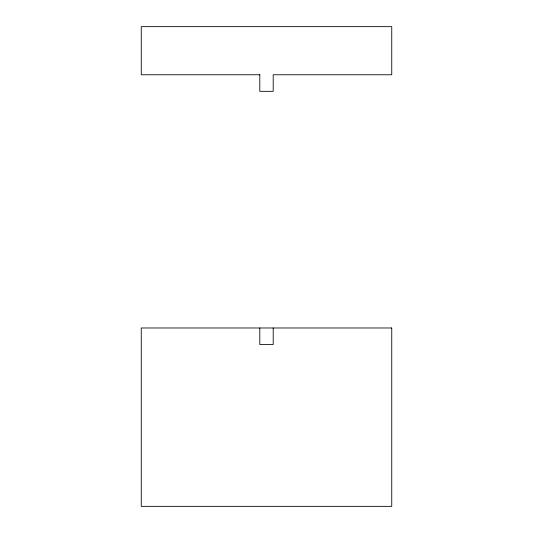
<?xml version="1.0" encoding="UTF-8"?>
<svg xmlns="http://www.w3.org/2000/svg" width="533" height="533" viewBox="0 0 533 533"><rect width="100%" height="100%" fill="white"/><g stroke="black" fill="none" stroke-linecap="round" stroke-linejoin="round"><path stroke-width="0.8" d="M259.971 74.767L141.252 74.767L141.252 26.65L391.748 26.65L391.748 74.767L273.202 74.767L273.202 91.33L259.798 91.33L259.798 74.767M273.202 327.982L273.202 344.545L259.798 344.545L259.798 327.982M391.748 327.982L141.252 327.982L141.252 506.35L391.748 506.35L391.748 327.982"/></g></svg>
